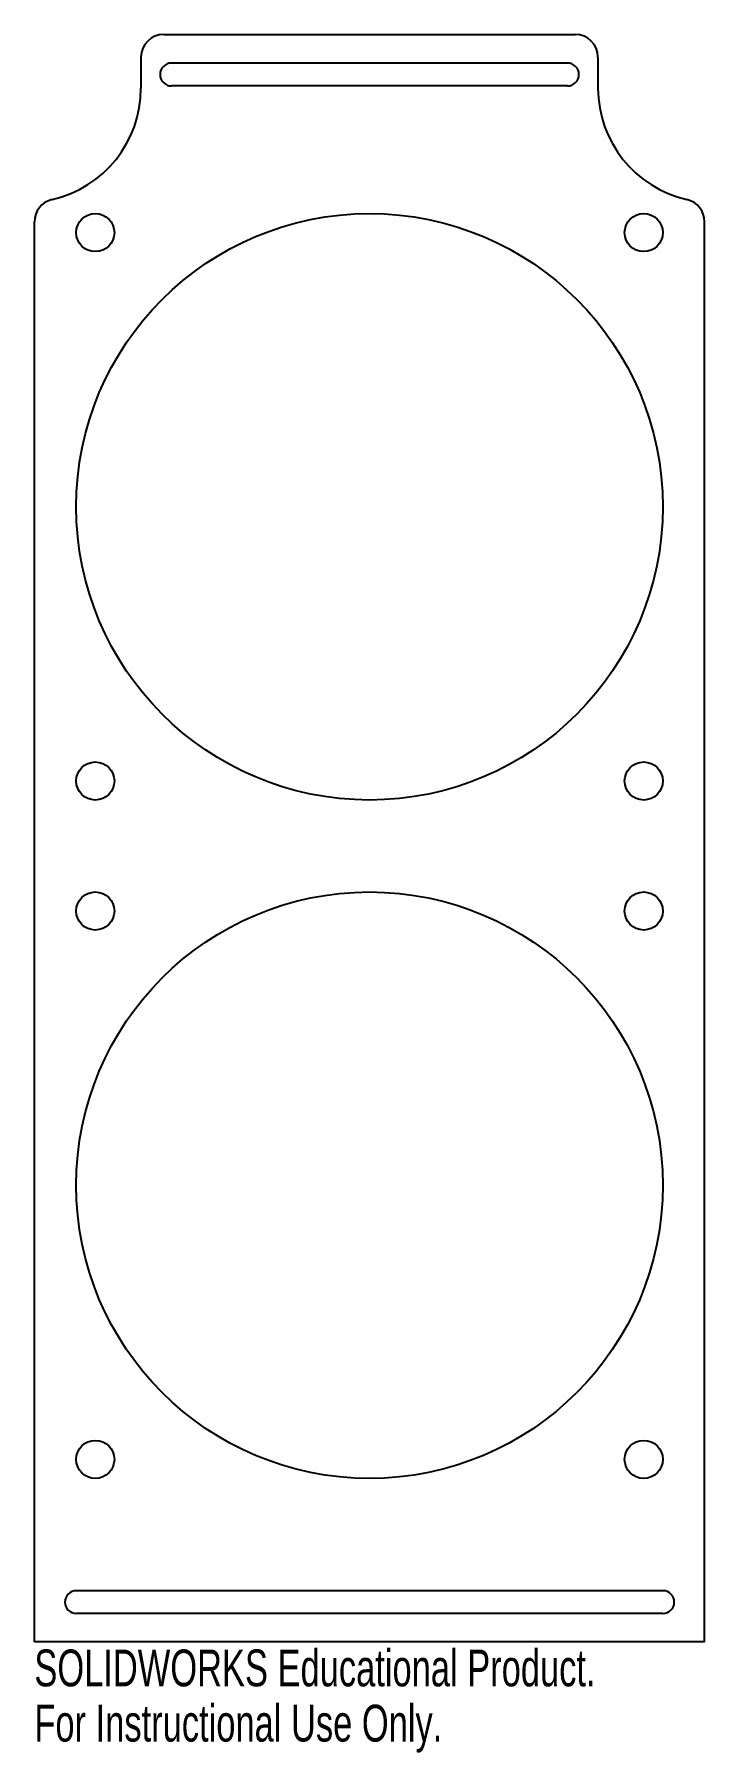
# Model space of a CAD drawing. Header units: millimetres. Extents: x -46 to 42, y -109 to 116.
import ezdxf

# ---------------------------------------------------------------- set-up
doc = ezdxf.new("R2010")
doc.units = ezdxf.units.MM
doc.styles.add('SLDTEXTSTYLE0', font='TXT', dxfattribs={"width": 0.7})

msp = doc.modelspace()

# ---------------------------------------------------------------- linework, layer by layer
at = {"color": 7, "linetype": 'Continuous', "lineweight": 25}
for p, q in [((-28.51, 116.42), (25.49, 116.42)), ((-31.51, 113.42), (-31.51, 109.36)), ((28.49, 113.42), (28.49, 109.36)), ((24.49, 112.65), (-27.51, 112.65)), ((24.49, 109.65), (-27.51, 109.65)), ((-45.51, -94.62), (-45.51, 91.81)), ((42.49, -94.62), (42.49, 91.81)), ((37.01, -87.92), (-39.99, -87.92)), ((37.01, -90.92), (-39.99, -90.92)), ((42.49, -94.62), (-45.51, -94.62))]:
    msp.add_line(p, q, dxfattribs=at)
for centre, radius in [((-37.51, 90.39), 2.5), ((-1.51, 54.39), 38.5), ((34.49, 90.39), 2.5), ((-37.51, 18.39), 2.5), ((34.49, 18.39), 2.5), ((-37.51, 1.32), 2.5), ((-1.51, -34.68), 38.5), ((34.49, 1.32), 2.5), ((-37.51, -70.68), 2.5), ((34.49, -70.68), 2.5)]:
    msp.add_circle(centre, radius, dxfattribs=at)
for centre, radius, start, end in [((-28.51, 113.42), 3, 90, 180), ((25.49, 113.42), 3, 0, 90), ((-27.51, 111.15), 1.5, 90, 270), ((24.49, 111.15), 1.5, 270, 90), ((-46.51, 109.36), 15, 282.8396, 0), ((43.49, 109.36), 15, 180, 257.1604), ((-42.51, 91.81), 3, 102.8396, 180), ((39.49, 91.81), 3, 0, 77.1604), ((-39.99, -89.42), 1.5, 90, 270), ((37.01, -89.42), 1.5, 270, 90)]:
    msp.add_arc(centre, radius, start, end, dxfattribs=at)

# ---------------------------------------------------------------- texts
at = {"color": 7, "linetype": 'Continuous', "char_height": 4.8336, "attachment_point": 1, "style": 'SLDTEXTSTYLE0'}
for s, insert in [('SOLIDWORKS Educational Product.', (-45.51, -95.64)), ('For Instructional Use Only.', (-45.51, -102.89))]:
    msp.add_mtext(s, dxfattribs=dict(at, insert=insert))

doc.saveas('drawing.dxf')
